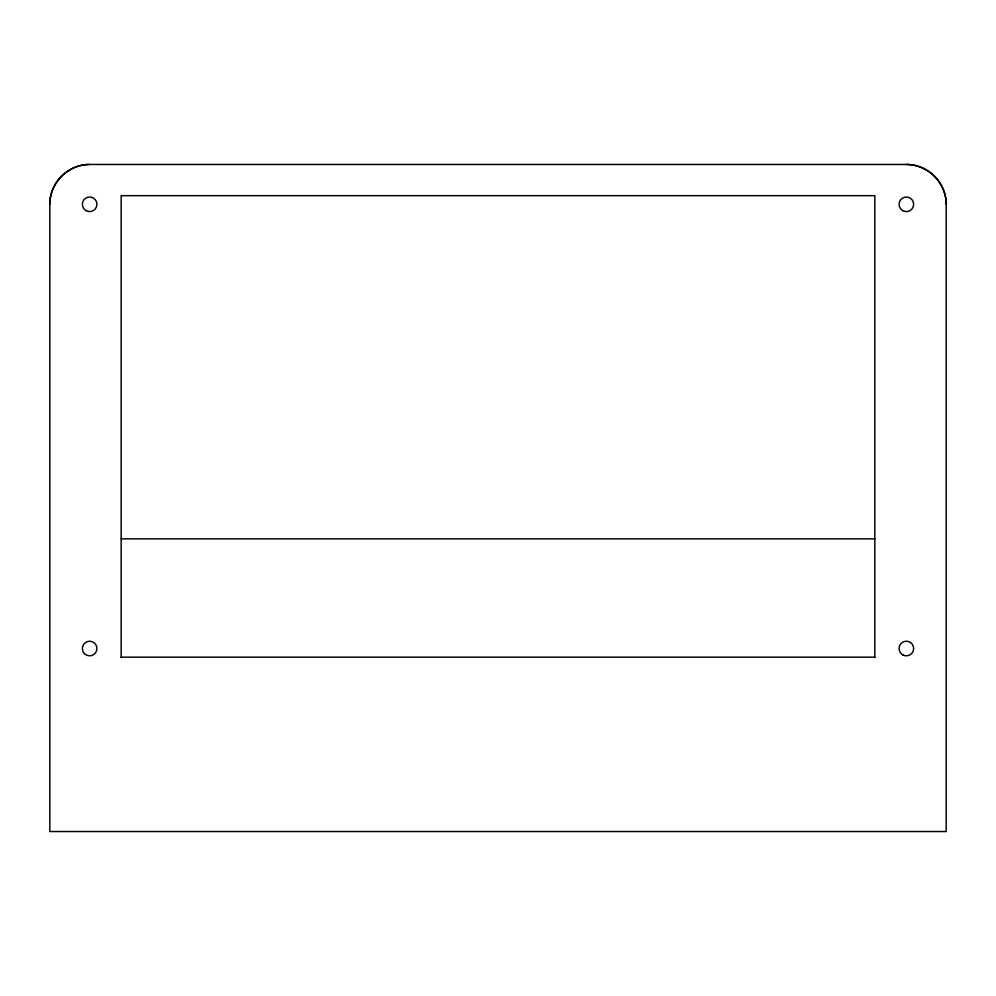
<?xml version="1.0" encoding="UTF-8"?>
<svg xmlns="http://www.w3.org/2000/svg" width="996" height="996" viewBox="0 0 996 996"><rect width="100%" height="100%" fill="white"/><g stroke="black" fill="none" stroke-linecap="round" stroke-linejoin="round"><path stroke-width="1.49" d="M49.8 204.305C49.663 182.99 68.313 164.34 89.64 164.465L906.36 164.465C927.687 164.34 946.337 182.99 946.2 204.305L946.2 831.536L49.8 831.536L49.8 204.305A39.84 39.84 0 0 1 89.64 164.465M121.176 538.848L874.824 538.848M121.176 657.161L874.824 657.161M874.824 657.634L874.824 195.677L121.176 195.677L121.176 657.634M906.36 164.465A39.84 39.84 0 0 1 946.2 204.305M84.473 653.687A7.308 7.308 0 0 0 96.699 650.413A7.308 7.308 0 0 0 87.748 641.474A7.308 7.308 0 0 0 84.473 653.687M902.712 210.629A7.308 7.308 0 0 0 913.668 204.305A7.308 7.308 0 0 0 902.712 197.98A7.308 7.308 0 0 0 902.712 210.629M85.992 210.629A7.308 7.308 0 0 0 96.948 204.305A7.308 7.308 0 0 0 85.992 197.98A7.308 7.308 0 0 0 85.992 210.629M902.712 654.845A7.308 7.308 0 0 0 913.668 648.521A7.308 7.308 0 0 0 902.712 642.196A7.308 7.308 0 0 0 902.712 654.845"/></g></svg>
